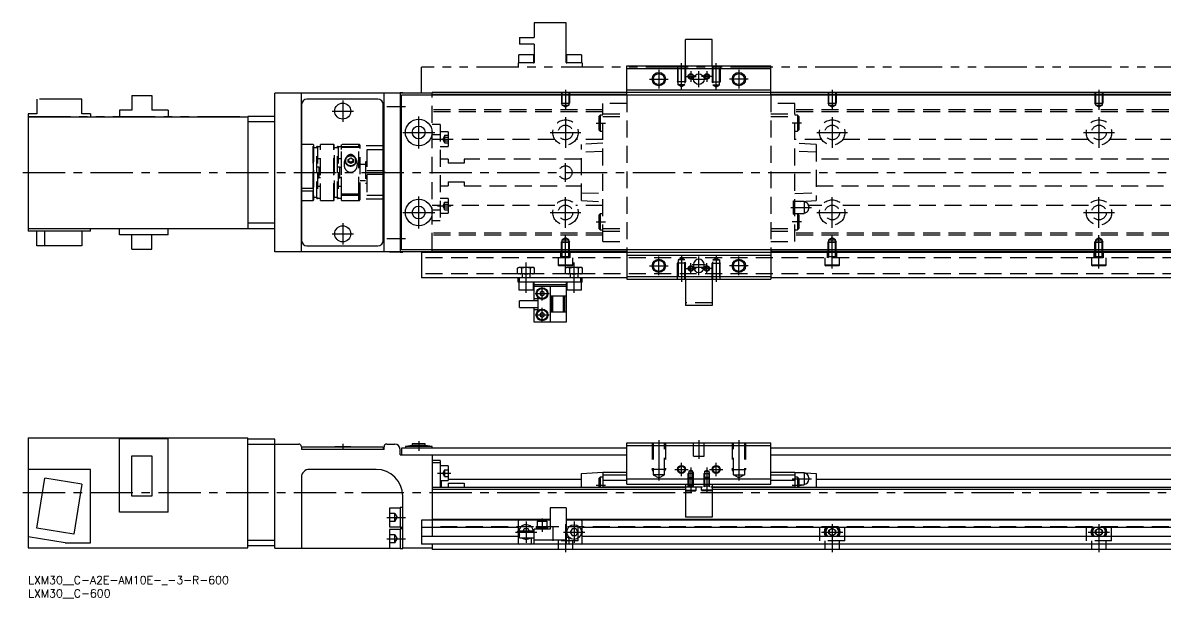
# Model space of a CAD drawing. Extents: x -2 to 854, y -18 to 197.
# Drawn here: x -2 to 426.2, y -18.3 to 197.4 of the extents above; entities that cross this region are included whole.
import ezdxf

# ---------------------------------------------------------------- set-up
doc = ezdxf.new("R2010")
doc.units = 0
doc.header["$LTSCALE"] = 0.5
for name, pattern in [('CENTER', [50.8, 31.75, -6.35, 6.35, -6.35]), ('DASHED', [19.05, 12.7, -6.35]), ('PHANTOM', [63.5, 31.75, -6.35, 6.35, -6.35, 6.35, -6.35])]:
    doc.linetypes.add(name, pattern=pattern)
for name, color, linetype in [('MSM_CENTER', 1, 'CENTER'), ('MSM_CONTINUOUS', 7, 'CONTINUOUS'), ('MSM_DASHED', 4, 'DASHED'), ('MSM_IMAGINARY', 6, 'PHANTOM'), ('MSM_NARROW', 5, 'CONTINUOUS'), ('MSM_PART_NUMBER', 7, 'CONTINUOUS')]:
    doc.layers.add(name, color=color, linetype=linetype)
doc.styles.get("Standard").update_dxf_attribs({"font": 'txt.shx', "height": 3, "bigfont": 'bigfont.shx'})

# ---------------------------------------------------------------- blocks, each defined once
blk = doc.blocks.new('*U8')
at = {"layer": 'MSM_PART_NUMBER'}
blk.add_text('LXM30__C-600', height=3, dxfattribs=at).set_placement((0, -18))
blk = doc.blocks.new('*U9')
at = {"layer": 'MSM_PART_NUMBER'}
blk.add_text('LXM30__C-A2E-AM10E-_-3-R-600', height=3, dxfattribs=at).set_placement((0, -13))

msp = doc.modelspace()

# ---------------------------------------------------------------- linework, layer by layer
at = {"layer": 'MSM_CENTER'}
for p, q in [((244.9, 172.39), (244.9, 182.3)), ((257.9, 172.39), (257.9, 182.3)), ((232.9, 176.3), (239.9, 176.3)), ((236.4, 179.8), (236.4, 172.8)), ((246.4, 177.3), (250.4, 177.3)), ((248.4, 179.3), (248.4, 175.3)), ((248.9, 176.3), (253.9, 176.3)), ((251.4, 173.3), (251.4, 179.3)), ((256.4, 177.3), (252.4, 177.3)), ((254.4, 179.3), (254.4, 175.3)), ((269.9, 176.3), (262.9, 176.3)), ((266.4, 179.8), (266.4, 172.8)), ((201.4, 172.3), (201.4, 164.79)), ((301.4, 172.3), (301.4, 164.79)), ((401.4, 172.3), (401.4, 164.79)), ((117.9, 168.3), (117.9, 160.3)), ((113.9, 164.3), (121.9, 164.3)), ((134.4, 166), (141.4, 166)), ((146.4, 150.3), (146.4, 162.3)), ((201.4, 162.05), (201.4, 150.55)), ((212.9, 159.8), (216.4, 159.8)), ((289.9, 159.8), (286.4, 159.8)), ((301.4, 162.05), (301.4, 150.55)), ((401.4, 162.05), (401.4, 150.55)), ((140.4, 156.3), (152.4, 156.3)), ((195.65, 156.3), (207.15, 156.3)), ((295.65, 156.3), (307.15, 156.3)), ((395.65, 156.3), (407.15, 156.3)), ((153.4, 153.85), (158.4, 153.85)), ((201.4, 137.8), (201.4, 144.8)), ((-2, 141.3), (764.4, 141.3)), ((146.4, 120.3), (146.4, 132.3)), ((153.4, 128.74), (158.4, 128.74)), ((201.4, 120.55), (201.4, 132.05)), ((301.4, 120.55), (301.4, 132.05)), ((401.4, 120.55), (401.4, 132.05)), ((140.4, 126.3), (152.4, 126.3)), ((195.65, 126.3), (207.15, 126.3)), ((285.9, 128.2), (293.6, 128.2)), ((295.65, 126.3), (307.15, 126.3)), ((395.65, 126.3), (407.15, 126.3)), ((117.9, 122.3), (117.9, 114.3)), ((212.9, 122.8), (216.4, 122.8)), ((289.9, 122.8), (286.4, 122.8)), ((113.9, 118.3), (121.9, 118.3)), ((134.4, 116.6), (141.4, 116.6)), ((201.4, 105.25), (201.4, 117.81)), ((301.4, 105.25), (301.4, 117.81)), ((401.4, 105.25), (401.4, 117.81)), ((186.65, 96.2), (186.65, 107.55)), ((204.65, 96.2), (204.65, 107.55)), ((236.4, 102.8), (236.4, 109.8)), ((244.9, 110.21), (244.9, 100.3)), ((248.4, 103.3), (248.4, 107.3)), ((251.4, 102.8), (251.4, 109.8)), ((254.4, 103.3), (254.4, 107.3)), ((257.9, 110.21), (257.9, 100.3)), ((266.4, 102.8), (266.4, 109.8)), ((232.9, 106.3), (239.9, 106.3)), ((246.4, 105.3), (250.4, 105.3)), ((248.9, 106.8), (253.9, 106.8)), ((248.9, 105.8), (253.9, 105.8)), ((256.4, 105.3), (252.4, 105.3)), ((269.9, 106.3), (262.9, 106.3)), ((192.65, 93.27), (192.65, 98.52)), ((190.02, 95.9), (195.27, 95.9)), ((192.65, 85.27), (192.65, 90.52)), ((190.02, 87.9), (195.27, 87.9)), ((117.9, 39.61), (117.9, 37.49)), ((146.4, 40.6), (146.4, 37)), ((236.4, 41), (236.4, 25.81)), ((251.4, 41), (251.4, 34)), ((266.4, 41), (266.4, 25.81)), ((242.4, 30), (247.4, 30)), ((244.9, 27.5), (244.9, 32.5)), ((248.4, 30.76), (248.4, 21.56)), ((254.4, 30.76), (254.4, 21.56)), ((255.4, 30), (260.4, 30)), ((257.9, 27.5), (257.9, 32.5)), ((153.4, 28.55), (158.4, 28.55)), ((286.4, 26.5), (293.6, 26.5)), ((212.9, 24.1), (216.4, 24.1)), ((286.4, 24.1), (289.9, 24.1)), ((-2, 21.3), (764.4, 21.3)), ((134.4, 12), (141.4, 12)), ((186.65, 10.5), (186.65, 2.5)), ((192.65, 11.6), (192.65, 6.6)), ((201.4, 9.5), (201.4, -1)), ((204.65, 10.5), (204.65, 2.5)), ((301.4, 9.5), (301.4, -1)), ((301.4, 9.5), (301.4, -1)), ((401.4, 9.5), (401.4, -1)), ((401.4, 9.5), (401.4, -1)), ((182.65, 6.5), (190.65, 6.5)), ((200.65, 6.5), (208.65, 6.5)), ((297.4, 6.5), (305.4, 6.5)), ((397.4, 6.5), (405.4, 6.5)), ((134.4, 4), (141.4, 4))]:
    msp.add_line(p, q, dxfattribs=at)
at = {"layer": 'MSM_CONTINUOUS'}
for p, q in [((224.4, 170.3), (224.4, 181.3)), ((224.4, 181.3), (278.4, 181.3)), ((224.4, 180.3), (278.4, 180.3)), ((278.4, 170.3), (278.4, 181.3)), ((151.4, 170.3), (151.4, 171.3)), ((751.4, 171.3), (151.4, 171.3)), ((224.4, 172.3), (278.4, 172.3)), ((151.4, 171), (92.4, 171)), ((92.4, 111.6), (92.4, 171)), ((102.4, 111.6), (102.4, 171)), ((131.1, 168.8), (104.5, 168.8)), ((133.4, 111.6), (133.4, 171)), ((135.4, 171.05), (135.4, 171)), ((139.4, 171.05), (135.4, 171.05)), ((140.4, 171.2), (139.4, 171.2)), ((139.4, 171.2), (139.4, 111.4)), ((139.9, 112.3), (139.9, 170.3)), ((761.9, 170.3), (139.9, 170.3)), ((140.4, 171.2), (140.4, 171)), ((224.4, 171.1), (151.4, 171.1)), ((224.4, 170.4), (151.4, 170.4)), ((751.4, 171.1), (278.4, 171.1)), ((751.4, 170.4), (278.4, 170.4)), ((102.5, 166.8), (102.5, 115.8)), ((133.1, 115.8), (133.1, 166.8)), ((82.4, 162), (0, 162)), ((0, 162), (0, 119.3)), ((82.4, 162.3), (82.4, 120.3)), ((92.4, 162.3), (82.4, 162.3)), ((92.4, 160.3), (82.4, 160.3)), ((102.4, 159.5), (102.5, 159.5)), ((133.1, 159.5), (133.4, 159.5)), ((102.5, 151.3), (102.4, 151.3)), ((133.4, 151.3), (133.1, 151.3)), ((133.4, 149.8), (133.1, 149.8)), ((133.4, 149.77), (133.1, 149.77)), ((133.1, 142.02), (133.4, 142.02)), ((133.4, 140.58), (133.1, 140.58)), ((133.4, 132.83), (133.1, 132.83)), ((133.4, 132.8), (133.1, 132.8)), ((102.5, 131.3), (102.4, 131.3)), ((133.4, 131.3), (133.1, 131.3)), ((0, 120.3), (92.4, 120.3)), ((23.4, 119.3), (23.4, 120.3)), ((34.2, 117.9), (34.2, 120.3)), ((52.5, 117.9), (52.5, 120.3)), ((92.4, 122.3), (82.4, 122.3)), ((102.5, 123.1), (102.4, 123.1)), ((133.4, 123.1), (133.1, 123.1)), ((23.4, 119.3), (0, 119.3)), ((3.3, 113.8), (3.3, 119.3)), ((6.27, 113.8), (6.27, 119.3)), ((20.1, 119.3), (20.1, 113.8)), ((52.5, 117.9), (34.2, 117.9)), ((38.87, 112.5), (38.87, 117.9)), ((46.32, 112.5), (46.32, 117.9)), ((20.1, 113.8), (3.3, 113.8)), ((38.87, 112.5), (46.32, 112.5)), ((151.4, 111.6), (92.4, 111.6)), ((104.5, 113.8), (131.1, 113.8)), ((135.4, 111.6), (135.4, 111.55)), ((135.4, 111.55), (139.4, 111.55)), ((139.4, 111.4), (140.4, 111.4)), ((761.9, 112.3), (139.9, 112.3)), ((140.4, 111.6), (140.4, 111.4)), ((151.4, 111.3), (151.4, 112.3)), ((224.4, 112.2), (151.4, 112.2)), ((224.4, 111.5), (151.4, 111.5)), ((224.4, 112.3), (224.4, 101.3)), ((278.4, 112.3), (278.4, 101.3)), ((751.4, 112.2), (278.4, 112.2)), ((751.4, 111.5), (278.4, 111.5)), ((755.4, 111.3), (147.4, 111.3)), ((147.4, 111.3), (147.4, 101.8)), ((224.4, 110.3), (278.4, 110.3)), ((249.4, 106.8), (249.4, 105.8)), ((253.4, 105.8), (253.4, 106.8)), ((224.4, 101.8), (147.4, 101.8)), ((183.65, 100.2), (183.65, 101.8)), ((207.65, 100.2), (183.65, 100.2)), ((183.9, 100.2), (183.9, 97.2)), ((184.15, 100.2), (184.15, 101.8)), ((189.4, 97.2), (189.4, 100.2)), ((189.65, 93.15), (189.65, 100.07)), ((201.65, 99.2), (189.65, 99.2)), ((201.65, 98.6), (189.65, 98.6)), ((195.65, 98.6), (195.65, 85.2)), ((201.65, 100.07), (201.65, 85.2)), ((201.9, 100.2), (201.9, 97.2)), ((207.15, 100.2), (207.15, 101.8)), ((207.4, 97.2), (207.4, 100.2)), ((207.65, 100.2), (207.65, 101.8)), ((224.4, 102.3), (278.4, 102.3)), ((224.4, 101.3), (278.4, 101.3)), ((246.4, 101.3), (246.4, 91.4)), ((256.4, 101.3), (256.4, 91.4)), ((755.4, 101.8), (278.4, 101.8)), ((189.4, 97.2), (183.9, 97.2)), ((192.65, 96.77), (191.9, 96.33)), ((191.9, 96.33), (191.9, 95.47)), ((191.9, 95.47), (192.65, 95.03)), ((193.4, 96.33), (192.65, 96.77)), ((192.65, 95.03), (193.4, 95.47)), ((193.4, 95.47), (193.4, 96.33)), ((201.65, 94.9), (195.65, 94.9)), ((196.15, 88.9), (196.15, 94.9)), ((196.65, 88.9), (196.65, 94.9)), ((200.65, 88.9), (200.65, 94.9)), ((201.15, 88.9), (201.15, 94.9)), ((207.4, 97.2), (201.9, 97.2)), ((191.15, 93.15), (184.15, 93.15)), ((184.15, 90.65), (184.15, 93.15)), ((184.15, 90.65), (191.15, 90.65)), ((191.15, 93.9), (189.65, 93.9)), ((189.65, 85.2), (189.65, 90.65)), ((191.15, 89.9), (191.15, 93.9)), ((256.4, 91.4), (246.4, 91.4)), ((189.65, 89.9), (191.15, 89.9)), ((192.65, 88.77), (191.9, 88.33)), ((191.9, 88.33), (191.9, 87.47)), ((191.9, 87.47), (192.65, 87.03)), ((193.4, 88.33), (192.65, 88.77)), ((192.65, 87.03), (193.4, 87.47)), ((193.4, 87.47), (193.4, 88.33)), ((201.65, 88.9), (195.65, 88.9)), ((201.65, 85.2), (189.65, 85.2)), ((0, 41.8), (82.4, 41.8)), ((0, 41.8), (0, 0.6)), ((52.5, 41.4), (34.2, 41.4)), ((34.2, 13.9), (34.2, 41.4)), ((52.5, 13.9), (52.5, 41.4)), ((82.4, 0.6), (82.4, 41.8)), ((92.4, 41.3), (82.4, 41.3)), ((92.4, 39.3), (82.4, 39.3)), ((92.4, 0.5), (92.4, 41.3)), ((92.4, 39.5), (101.4, 39.5)), ((114.9, 38.6), (120.9, 38.6)), ((114.9, 38.6), (114.9, 38.5)), ((120.9, 38.5), (120.9, 38.6)), ((134.4, 39.5), (137.4, 39.5)), ((144, 39), (141.4, 38.6)), ((141.4, 38.6), (141.4, 38)), ((151.4, 38.6), (141.4, 38.6)), ((144, 39.6), (144, 39)), ((148.8, 39.6), (144, 39.6)), ((148.8, 39), (144, 39)), ((148.8, 39), (148.8, 39.6)), ((151.4, 38.6), (148.8, 39)), ((151.4, 38), (151.4, 38.6)), ((224.4, 24.5), (224.4, 40)), ((224.4, 40), (278.4, 40)), ((224.4, 39), (278.4, 39)), ((278.4, 24.5), (278.4, 40)), ((38.87, 19.95), (38.87, 35.05)), ((38.87, 35.05), (46.32, 35.05)), ((46.32, 35.05), (46.32, 19.95)), ((102.4, 38.5), (102.4, 37.5)), ((133.4, 37.5), (102.4, 37.5)), ((102.5, 38.5), (102.5, 37.5)), ((102.5, 38.5), (133.1, 38.5)), ((133.1, 38.5), (133.1, 37.5)), ((133.4, 37.5), (133.4, 38.5)), ((139.4, 35.5), (139.4, 37.5)), ((139.4, 35.5), (224.4, 35.5)), ((139.9, 38), (139.9, 35.5)), ((224.4, 38), (139.9, 38)), ((151.4, 35.5), (151.4, 11)), ((761.9, 38), (278.4, 38)), ((278.4, 35.5), (762.4, 35.5)), ((130.4, 30), (105.4, 30)), ((154.4, 33.3), (151.4, 33.3)), ((154.4, 32.45), (151.4, 32.45)), ((154.4, 33.3), (154.4, 23.2)), ((157.4, 31.3), (154.4, 31.3)), ((157.4, 31.3), (157.4, 25.8)), ((23.4, 29.9), (0, 29.9)), ((3.3, 7.91), (6.27, 26.68)), ((20.1, 24.49), (6.27, 26.68)), ((23.4, 2.5), (23.4, 29.9)), ((102.4, 27), (102.4, 0.5)), ((154.4, 25.8), (157.4, 25.8)), ((154.9, 23.2), (154.9, 25.8)), ((157.4, 26.3), (207.4, 26.3)), ((207.4, 28.5), (215.4, 29)), ((207.4, 23.2), (207.4, 28.5)), ((214.4, 27.1), (213.9, 26.6)), ((213.9, 26.6), (213.9, 23.2)), ((215.4, 27.1), (214.4, 27.1)), ((214.4, 27.1), (214.4, 23.2)), ((215.4, 29), (224.4, 29)), ((215.4, 29), (215.4, 23.2)), ((215.4, 28), (224.4, 28)), ((215.4, 26), (224.4, 26)), ((224.4, 26.5), (278.4, 26.5)), ((278.4, 29), (287.4, 29)), ((278.4, 28), (287.4, 28)), ((278.4, 26), (287.4, 26)), ((287.4, 29), (295.4, 28.5)), ((287.4, 29), (287.4, 23.2)), ((290.85, 28.75), (287.4, 28.75)), ((288.4, 27.1), (287.4, 27.1)), ((288.9, 26.6), (288.4, 27.1)), ((288.4, 27.1), (288.4, 23.2)), ((288.9, 26.6), (288.9, 23.2)), ((290.85, 28.75), (290.85, 24.25)), ((292.6, 26.8), (292.6, 26.2)), ((295.4, 28.5), (295.4, 23.2)), ((295.4, 26.3), (751.4, 26.3)), ((20.1, 24.49), (17.13, 5.72)), ((246.4, 23.2), (151.4, 23.2)), ((246.4, 22.5), (151.4, 22.5)), ((157.4, 24.87), (163.4, 24.87)), ((157.4, 24.87), (157.4, 23.2)), ((163.4, 24.87), (163.4, 23.2)), ((215.4, 23.5), (246.4, 23.5)), ((224.4, 24.5), (278.4, 24.5)), ((246.4, 24.5), (246.4, 12.1)), ((256.4, 24.5), (256.4, 12.1)), ((256.4, 23.5), (287.4, 23.5)), ((751.4, 23.2), (256.4, 23.2)), ((751.4, 22.5), (256.4, 22.5)), ((288.9, 24.25), (290.85, 24.25)), ((46.32, 19.95), (38.87, 19.95)), ((140.4, 0.35), (140.4, 20)), ((52.5, 13.9), (34.2, 13.9)), ((139.4, 15.5), (135.4, 15.5)), ((135.4, 15.5), (135.4, 8.5)), ((140.4, 15.65), (139.4, 15.65)), ((139.4, 15.65), (139.4, 8.35)), ((195.65, 15.6), (195.65, 7.6)), ((201.65, 15.6), (195.65, 15.6)), ((201.65, 15.6), (201.65, 2)), ((195.65, 11), (147.4, 11)), ((147.4, 11), (147.4, 2)), ((195.65, 11.2), (151.4, 11.2)), ((195.65, 11), (151.4, 11)), ((183.65, 10.5), (183.65, 2.5)), ((190.45, 8.6), (190.45, 8.1)), ((190.45, 8.6), (194.85, 8.6)), ((190.75, 10.6), (190.75, 8.6)), ((190.75, 10.6), (194.55, 10.6)), ((194.55, 8.6), (194.55, 10.6)), ((194.85, 8.1), (194.85, 8.6)), ((450.65, 11.2), (201.65, 11.2)), ((450.65, 11), (201.65, 11)), ((450.65, 11), (201.65, 11)), ((207.65, 2.5), (207.65, 10.5)), ((256.4, 12.1), (246.4, 12.1)), ((13.82, 2.5), (0, 4.69)), ((17.13, 5.72), (3.3, 7.91)), ((135.4, 8.5), (139.4, 8.5)), ((139.4, 7.5), (135.4, 7.5)), ((135.4, 7.5), (135.4, 0.5)), ((139.4, 8.35), (140.4, 8.35)), ((140.4, 7.65), (139.4, 7.65)), ((139.4, 7.65), (139.4, 0.35)), ((183.65, 8.2), (147.4, 8.2)), ((183.65, 4.8), (147.4, 4.8)), ((183.47, 6.5), (183.65, 6.8)), ((183.65, 6.2), (183.47, 6.5)), ((189.65, 6.85), (184.15, 6.85)), ((184.15, 4.35), (184.15, 6.85)), ((184.15, 4.35), (189.65, 4.35)), ((185.93, 7.75), (185.41, 6.85)), ((187.37, 7.75), (185.93, 7.75)), ((187.89, 6.85), (187.37, 7.75)), ((195.65, 7.6), (189.65, 7.6)), ((189.65, 2), (189.65, 7.6)), ((190.45, 8.1), (194.85, 8.1)), ((190.65, 8.1), (190.65, 7.6)), ((194.65, 7.6), (194.65, 8.1)), ((201.65, 4.6), (202.15, 4.6)), ((203.93, 7.75), (203.21, 6.5)), ((203.21, 6.5), (203.93, 5.25)), ((205.37, 7.75), (203.93, 7.75)), ((203.93, 5.25), (205.37, 5.25)), ((206.09, 6.5), (205.37, 7.75)), ((205.37, 5.25), (206.09, 6.5)), ((207.83, 6.5), (207.61, 6.12)), ((438.65, 8.2), (207.65, 8.2)), ((207.65, 6.8), (207.83, 6.5)), ((438.65, 4.8), (207.65, 4.8)), ((300.15, 7.22), (301.4, 7.94)), ((300.15, 5.78), (300.15, 7.22)), ((301.4, 5.06), (300.15, 5.78)), ((301.4, 7.94), (302.65, 7.22)), ((302.65, 5.78), (301.4, 5.06)), ((302.65, 7.22), (302.65, 5.78)), ((400.15, 7.22), (401.4, 7.94)), ((400.15, 5.78), (400.15, 7.22)), ((401.4, 5.06), (400.15, 5.78)), ((401.4, 7.94), (402.65, 7.22)), ((402.65, 5.78), (401.4, 5.06)), ((402.65, 7.22), (402.65, 5.78)), ((0, 0.6), (82.4, 0.6)), ((13.82, 2.5), (23.4, 2.5)), ((92.4, 3.3), (82.4, 3.3)), ((92.4, 1.3), (82.4, 1.3)), ((92.4, 0.5), (139.4, 0.5)), ((139.4, 0.35), (140.4, 0.35)), ((151.4, 0.5), (140.4, 0.5)), ((755.4, 2), (147.4, 2)), ((751.4, 2), (151.4, 2)), ((151.4, 2), (151.4, 0)), ((751.4, 0), (151.4, 0)), ((188.65, 2.5), (188.65, 4.1)), ((189.65, 3.6), (201.65, 3.6)), ((202.65, 4.1), (202.65, 2.5))]:
    msp.add_line(p, q, dxfattribs=at)
for centre, radius in [((236.4, 176.3), 2.07), ((251.4, 176.3), 2), ((266.4, 176.3), 2.07), ((117.9, 164.3), 3), ((146.4, 156.3), 5), ((146.4, 156.3), 2.4), ((146.4, 126.3), 5), ((146.4, 126.3), 2.4), ((117.9, 118.3), 3), ((236.4, 106.3), 2.07), ((266.4, 106.3), 2.07), ((192.65, 95.9), 2.2), ((192.65, 95.9), 1.9), ((192.65, 87.9), 2.2), ((192.65, 87.9), 1.9), ((244.9, 30), 1.23), ((257.9, 30), 1.23), ((204.65, 6.5), 2.75)]:
    msp.add_circle(centre, radius, dxfattribs=at)
for centre, radius, start, end in [((104.5, 166.8), 2, 90, 180), ((131.1, 166.8), 2, 0, 90), ((104.5, 115.8), 2, 180, 270), ((131.1, 115.8), 2, 270, 0), ((251.4, 106.8), 2, 0, 180), ((251.4, 105.8), 2, 180, 0), ((101.4, 38.5), 1, 0, 90), ((134.4, 38.5), 1, 90, 180), ((137.4, 37.5), 2, 0, 90), ((105.4, 27), 3, 90, 180), ((130.4, 20), 10, 0, 90), ((290.85, 26.8), 1.75, 0, 90), ((290.85, 26.2), 1.75, 270, 0), ((184.15, 10.5), 0.5, 90, 180), ((186.65, 6.5), 2.75, 7.312, 204.62), ((207.15, 10.5), 0.5, 0, 90), ((186.65, 6.5), 2.75, 231.4273, 308.5727), ((189.15, 4.1), 0.5, 150, 180), ((189.22, 4.11), 0.429, 358.6925, 34.0177), ((202.15, 4.1), 0.501, 90.0618, 179.9383), ((202.15, 4.1), 0.5, 0, 90), ((301.4, 6.5), 3, 145.4819, 214.5181), ((301.4, 6.5), 2.75, 141.8165, 218.1835), ((301.4, 6.5), 2.45, 136.0622, 223.9379), ((301.4, 6.5), 1.25, 120, 240), ((301.4, 6.5), 1.25, 300, 60), ((301.4, 6.5), 2.45, 316.0622, 43.9378), ((301.4, 6.5), 2.75, 321.8165, 38.1835), ((301.4, 6.5), 3, 325.4819, 34.5181), ((401.4, 6.5), 3, 145.4819, 214.5181), ((401.4, 6.5), 2.75, 141.8165, 218.1835), ((401.4, 6.5), 2.45, 136.0622, 223.9379), ((401.4, 6.5), 1.25, 120, 240), ((401.4, 6.5), 1.25, 300, 60), ((401.4, 6.5), 2.45, 316.0622, 43.9378), ((401.4, 6.5), 2.75, 321.8165, 38.1835), ((401.4, 6.5), 3, 325.4819, 34.5181), ((184.15, 2.5), 0.5, 180, 270), ((188.15, 2.5), 0.5, 270, 0), ((203.15, 2.5), 0.5, 180, 270), ((207.15, 2.5), 0.5, 270, 360)]:
    msp.add_arc(centre, radius, start, end, dxfattribs=at)
at = {"layer": 'MSM_DASHED'}
for p, q in [((243.4, 181.3), (243.4, 175.3)), ((243.67, 174.1), (243.67, 181.3)), ((246.13, 181.3), (246.13, 174.1)), ((246.4, 181.3), (246.4, 175.3)), ((256.4, 181.3), (256.4, 175.3)), ((256.67, 181.3), (256.67, 174.1)), ((259.13, 174.1), (259.13, 181.3)), ((259.4, 181.3), (259.4, 175.3)), ((199.9, 171.3), (199.9, 167.3)), ((200.17, 166.5), (200.17, 171.3)), ((202.63, 171.3), (202.63, 166.5)), ((202.9, 171.3), (202.9, 167.3)), ((246.4, 175.3), (243.4, 175.3)), ((243.67, 174.83), (243.4, 175.3)), ((246.13, 174.1), (243.67, 174.1)), ((244.9, 173.39), (243.67, 174.1)), ((246.13, 174.1), (244.9, 173.39)), ((246.13, 174.83), (246.4, 175.3)), ((256.4, 175.3), (259.4, 175.3)), ((256.67, 174.83), (256.4, 175.3)), ((256.67, 174.1), (259.13, 174.1)), ((256.67, 174.1), (257.9, 173.39)), ((257.9, 173.39), (259.13, 174.1)), ((259.13, 174.83), (259.4, 175.3)), ((299.9, 171.3), (299.9, 167.3)), ((300.17, 166.5), (300.17, 171.3)), ((302.63, 171.3), (302.63, 166.5)), ((302.9, 171.3), (302.9, 167.3)), ((399.9, 171.3), (399.9, 167.3)), ((400.17, 166.5), (400.17, 171.3)), ((402.63, 171.3), (402.63, 166.5)), ((402.9, 171.3), (402.9, 167.3)), ((151.4, 112.3), (151.4, 170.3)), ((200.17, 166.83), (199.9, 167.3)), ((199.9, 167.3), (202.9, 167.3)), ((202.63, 166.83), (202.9, 167.3)), ((224.4, 167.2), (215.4, 167.2)), ((215.4, 115.4), (215.4, 167.2)), ((224.4, 170.3), (224.4, 112.3)), ((278.4, 170.3), (278.4, 112.3)), ((287.4, 167.2), (278.4, 167.2)), ((287.4, 115.4), (287.4, 167.2)), ((300.17, 166.83), (299.9, 167.3)), ((299.9, 167.3), (302.9, 167.3)), ((302.63, 166.83), (302.9, 167.3)), ((400.17, 166.83), (399.9, 167.3)), ((399.9, 167.3), (402.9, 167.3)), ((402.63, 166.83), (402.9, 167.3)), ((215.4, 164.75), (151.4, 164.75)), ((215.4, 164.05), (151.4, 164.05)), ((200.17, 166.5), (202.63, 166.5)), ((201.4, 165.79), (200.17, 166.5)), ((202.63, 166.5), (201.4, 165.79)), ((214.4, 162.8), (213.9, 162.3)), ((214.4, 162.8), (214.4, 156.8)), ((215.4, 162.8), (214.4, 162.8)), ((215.4, 163.25), (224.4, 163.25)), ((278.4, 163.25), (287.4, 163.25)), ((751.4, 164.75), (287.4, 164.75)), ((751.4, 164.05), (287.4, 164.05)), ((288.4, 162.8), (287.4, 162.8)), ((288.4, 162.8), (288.4, 156.8)), ((288.9, 162.3), (288.4, 162.8)), ((300.17, 166.5), (302.63, 166.5)), ((301.4, 165.79), (300.17, 166.5)), ((302.63, 166.5), (301.4, 165.79)), ((400.17, 166.5), (402.63, 166.5)), ((401.4, 165.79), (400.17, 166.5)), ((402.63, 166.5), (401.4, 165.79)), ((154.4, 159.3), (151.4, 159.3)), ((154.4, 159.3), (154.4, 123.3)), ((213.9, 162.3), (213.9, 157.3)), ((215.4, 162.25), (224.4, 162.25)), ((278.4, 162.25), (287.4, 162.25)), ((288.9, 162.3), (288.9, 157.3)), ((154.4, 155.43), (151.4, 155.43)), ((157.4, 156.6), (154.4, 156.6)), ((156.1, 155.1), (155.38, 153.85)), ((156.1, 155.3), (157.4, 155.3)), ((156.1, 155.3), (156.1, 152.41)), ((156.1, 154.58), (157.4, 154.58)), ((157.4, 156.6), (157.4, 151.1)), ((213.9, 157.3), (214.4, 156.8)), ((214.4, 156.8), (215.4, 156.8)), ((287.4, 156.8), (288.4, 156.8)), ((288.4, 156.8), (288.9, 157.3)), ((106.8, 151.8), (102.4, 151.8)), ((106.9, 151.7), (106.8, 151.8)), ((106.8, 135.24), (106.8, 151.8)), ((106.9, 151.7), (106.9, 130.9)), ((106.9, 150.55), (107, 150.66)), ((107, 131.94), (107, 150.66)), ((107, 150.66), (108.15, 150.66)), ((108.4, 151), (108.15, 151)), ((108.15, 131.6), (108.15, 151)), ((108.4, 151), (108.4, 131.6)), ((109.6, 150.95), (108.4, 150.95)), ((114.6, 151.8), (109.6, 151.8)), ((109.6, 130.8), (109.6, 151.8)), ((114.7, 151.7), (114.6, 151.8)), ((114.6, 130.8), (114.6, 151.8)), ((114.7, 130.9), (114.7, 151.7)), ((114.7, 150.55), (114.8, 150.66)), ((114.8, 131.94), (114.8, 150.66)), ((114.8, 150.66), (115.95, 150.66)), ((116.2, 151), (115.95, 151)), ((115.95, 131.6), (115.95, 151)), ((116.2, 151), (116.2, 131.6)), ((117.4, 150.95), (116.2, 150.95)), ((117.5, 151.8), (117.4, 151.7)), ((117.4, 130.9), (117.4, 151.7)), ((117.4, 150.89), (117.5, 150.98)), ((117.5, 150.64), (117.4, 150.55)), ((124, 151.8), (117.5, 151.8)), ((117.5, 150.98), (117.5, 151.8)), ((117.5, 150.98), (124, 150.98)), ((117.5, 133.34), (117.5, 150.64)), ((124, 150.64), (117.5, 150.64)), ((124, 150.98), (124, 151.8)), ((124, 133.34), (124, 150.64)), ((124.4, 131.2), (124.4, 151.4)), ((133.1, 151.3), (124.4, 151.3)), ((154.4, 153.68), (151.4, 153.68)), ((154.4, 151.1), (157.4, 151.1)), ((156.1, 152.6), (155.38, 153.85)), ((156.1, 153.13), (157.4, 153.13)), ((156.1, 152.41), (157.4, 152.41)), ((197.45, 153.66), (157.4, 153.66)), ((215.4, 153.66), (205.35, 153.66)), ((215.4, 152.3), (207.4, 151.77)), ((207.4, 130.83), (207.4, 151.77)), ((297.45, 153.66), (287.4, 153.66)), ((295.4, 151.77), (287.4, 152.3)), ((295.4, 151.77), (295.4, 130.83)), ((397.45, 153.66), (305.35, 153.66)), ((497.45, 153.66), (405.35, 153.66)), ((108.4, 146.5), (109.6, 146.5)), ((116.2, 146.5), (117.4, 146.5)), ((119.9, 146.22), (120.9, 146.75)), ((119.9, 145.18), (119.9, 146.22)), ((119.9, 146.16), (119.9, 146.22)), ((120.4, 145.38), (119.9, 145.64)), ((120.9, 146.75), (121.9, 146.22)), ((121.9, 145.64), (121.4, 145.38)), ((121.9, 146.22), (121.9, 145.18)), ((121.9, 146.22), (121.9, 146.16)), ((126.9, 149.8), (126.9, 132.8)), ((133.1, 149.8), (126.9, 149.8)), ((133.1, 149.77), (126.9, 149.77)), ((157.4, 146.3), (154.4, 146.3)), ((157.4, 146.3), (157.4, 144.8)), ((163.4, 146.3), (163.4, 144.8)), ((207.4, 146.3), (163.4, 146.3)), ((215.4, 149.16), (207.4, 148.9)), ((295.4, 148.9), (287.4, 149.16)), ((751.4, 146.3), (295.4, 146.3)), ((109, 143.3), (108.4, 143.3)), ((109, 143.3), (109, 139.3)), ((109.6, 143.2), (109, 143.2)), ((116.8, 143.3), (116.2, 143.3)), ((116.8, 139.3), (116.8, 143.3)), ((117.4, 143.2), (116.8, 143.2)), ((120.9, 144.65), (119.9, 145.18)), ((120.9, 145.12), (120.4, 145.38)), ((121.4, 145.38), (120.9, 145.12)), ((121.9, 145.18), (120.9, 144.65)), ((120.9, 145.12), (120.9, 144.65)), ((126.4, 144.3), (124.4, 144.3)), ((126.4, 145.3), (126.4, 137.3)), ((126.9, 145.3), (126.4, 145.3)), ((126.9, 142.02), (133.1, 142.02)), ((163.4, 144.8), (157.4, 144.8)), ((108.4, 139.3), (109, 139.3)), ((109, 139.4), (109.6, 139.4)), ((116.2, 139.3), (116.8, 139.3)), ((116.8, 139.4), (117.4, 139.4)), ((124.4, 138.3), (126.4, 138.3)), ((126.4, 137.3), (126.9, 137.3)), ((133.1, 140.58), (126.9, 140.58)), ((133.9, 141.3), (133.4, 141.3)), ((157.4, 137.8), (163.4, 137.8)), ((157.4, 137.8), (157.4, 136.3)), ((163.4, 137.8), (163.4, 136.3)), ((106.8, 135.24), (102.4, 135.24)), ((102.4, 134.45), (106.8, 134.45)), ((106.9, 135.3), (106.8, 135.24)), ((106.8, 134.45), (106.9, 134.51)), ((106.8, 130.8), (106.8, 134.45)), ((109.6, 136.1), (108.4, 136.1)), ((117.4, 136.1), (116.2, 136.1)), ((117.4, 133.42), (117.5, 133.34)), ((117.5, 132.73), (117.4, 132.81)), ((117.5, 133.34), (124, 133.34)), ((126.9, 132.83), (133.1, 132.83)), ((126.9, 132.8), (133.1, 132.8)), ((154.4, 136.3), (157.4, 136.3)), ((163.4, 136.3), (207.4, 136.3)), ((207.4, 133.7), (215.4, 133.44)), ((287.4, 133.44), (295.4, 133.7)), ((295.4, 136.3), (751.4, 136.3)), ((102.4, 130.8), (106.8, 130.8)), ((106.8, 130.8), (106.9, 130.9)), ((107, 131.94), (106.9, 132.05)), ((108.15, 131.94), (107, 131.94)), ((108.15, 131.6), (108.4, 131.6)), ((108.4, 131.65), (109.6, 131.65)), ((109.6, 130.8), (114.6, 130.8)), ((114.6, 130.8), (114.7, 130.9)), ((114.8, 131.94), (114.7, 132.05)), ((115.95, 131.94), (114.8, 131.94)), ((115.95, 131.6), (116.2, 131.6)), ((116.2, 131.65), (117.4, 131.65)), ((117.4, 130.9), (117.5, 130.8)), ((124, 132.73), (117.5, 132.73)), ((117.5, 130.8), (117.5, 132.73)), ((117.5, 130.8), (124, 130.8)), ((124, 130.8), (124, 132.73)), ((133.1, 131.3), (124.4, 131.3)), ((154.4, 128.92), (151.4, 128.92)), ((157.4, 131.49), (154.4, 131.49)), ((156.1, 129.99), (155.38, 128.74)), ((156.1, 127.49), (155.38, 128.74)), ((156.1, 130.19), (157.4, 130.19)), ((156.1, 127.3), (156.1, 130.19)), ((156.1, 129.47), (157.4, 129.47)), ((157.4, 131.49), (157.4, 125.99)), ((197.45, 128.94), (157.4, 128.94)), ((215.4, 128.94), (205.35, 128.94)), ((207.4, 130.83), (215.4, 130.3)), ((286.9, 130.7), (287.4, 130.7)), ((286.9, 125.7), (286.9, 130.7)), ((287.4, 129.7), (286.9, 129.7)), ((290.85, 130.45), (287.4, 130.45)), ((289.66, 130.45), (295.4, 130.83)), ((290.85, 130.45), (290.85, 125.95)), ((297.45, 128.94), (292.54, 128.94)), ((292.6, 128.5), (292.6, 127.9)), ((397.45, 128.94), (305.35, 128.94)), ((497.45, 128.94), (405.35, 128.94)), ((154.4, 127.17), (151.4, 127.17)), ((154.4, 125.99), (157.4, 125.99)), ((156.1, 128.02), (157.4, 128.02)), ((156.1, 127.3), (157.4, 127.3)), ((214.4, 125.8), (213.9, 125.3)), ((213.9, 125.3), (213.9, 120.3)), ((215.4, 125.8), (214.4, 125.8)), ((214.4, 125.8), (214.4, 119.8)), ((286.9, 126.7), (287.4, 126.7)), ((286.9, 125.7), (287.4, 125.7)), ((287.4, 125.95), (290.85, 125.95)), ((288.4, 125.8), (287.4, 125.8)), ((288.9, 125.3), (288.4, 125.8)), ((288.4, 125.8), (288.4, 119.8)), ((288.9, 125.3), (288.9, 120.3)), ((151.4, 123.3), (154.4, 123.3)), ((213.9, 120.3), (214.4, 119.8)), ((215.4, 120.35), (224.4, 120.35)), ((278.4, 120.35), (287.4, 120.35)), ((288.4, 119.8), (288.9, 120.3)), ((215.4, 118.55), (151.4, 118.55)), ((215.4, 117.85), (151.4, 117.85)), ((200.17, 115.77), (199.9, 115.3)), ((201.4, 116.81), (200.17, 116.1)), ((200.17, 116.1), (202.63, 116.1)), ((200.17, 109.77), (200.17, 116.1)), ((202.63, 116.1), (201.4, 116.81)), ((202.63, 109.77), (202.63, 116.1)), ((202.63, 115.77), (202.9, 115.3)), ((214.4, 119.8), (215.4, 119.8)), ((215.4, 119.35), (224.4, 119.35)), ((278.4, 119.35), (287.4, 119.35)), ((287.4, 119.8), (288.4, 119.8)), ((751.4, 118.55), (287.4, 118.55)), ((751.4, 117.85), (287.4, 117.85)), ((300.17, 115.77), (299.9, 115.3)), ((301.4, 116.81), (300.17, 116.1)), ((300.17, 116.1), (302.63, 116.1)), ((300.17, 109.77), (300.17, 116.1)), ((302.63, 116.1), (301.4, 116.81)), ((302.63, 109.77), (302.63, 116.1)), ((302.63, 115.77), (302.9, 115.3)), ((400.17, 115.77), (399.9, 115.3)), ((401.4, 116.81), (400.17, 116.1)), ((400.17, 116.1), (402.63, 116.1)), ((400.17, 109.77), (400.17, 116.1)), ((402.63, 116.1), (401.4, 116.81)), ((402.63, 109.77), (402.63, 116.1)), ((402.63, 115.77), (402.9, 115.3)), ((199.9, 115.3), (202.9, 115.3)), ((199.9, 115.03), (200.17, 115.3)), ((199.9, 109.3), (199.9, 115.3)), ((202.9, 115.03), (199.9, 115.03)), ((202.9, 115.03), (202.63, 115.3)), ((202.9, 109.3), (202.9, 115.3)), ((215.4, 115.4), (224.4, 115.4)), ((278.4, 115.4), (287.4, 115.4)), ((299.9, 115.3), (302.9, 115.3)), ((299.9, 115.03), (300.17, 115.3)), ((299.9, 109.3), (299.9, 115.3)), ((302.9, 115.03), (299.9, 115.03)), ((302.9, 115.03), (302.63, 115.3)), ((302.9, 109.3), (302.9, 115.3)), ((399.9, 115.3), (402.9, 115.3)), ((399.9, 115.03), (400.17, 115.3)), ((399.9, 109.3), (399.9, 115.3)), ((402.9, 115.03), (399.9, 115.03)), ((402.9, 115.03), (402.63, 115.3)), ((402.9, 109.3), (402.9, 115.3)), ((755.4, 109.3), (147.4, 109.3)), ((198.65, 109.3), (198.65, 106.6)), ((199.65, 109.3), (199.65, 111.3)), ((199.9, 109.3), (200.17, 109.77)), ((199.9, 109.77), (202.9, 109.77)), ((202.9, 109.3), (202.63, 109.77)), ((203.15, 109.3), (203.15, 111.3)), ((204.15, 106.6), (204.15, 109.3)), ((243.67, 107.77), (243.4, 107.3)), ((246.4, 107.3), (243.4, 107.3)), ((243.4, 101.3), (243.4, 107.3)), ((244.9, 109.21), (243.67, 108.5)), ((243.67, 108.5), (243.67, 101.3)), ((246.13, 108.5), (243.67, 108.5)), ((246.13, 108.5), (244.9, 109.21)), ((246.13, 101.3), (246.13, 108.5)), ((246.13, 107.77), (246.4, 107.3)), ((246.4, 101.3), (246.4, 107.3)), ((256.67, 107.77), (256.4, 107.3)), ((256.4, 101.3), (256.4, 107.3)), ((256.4, 107.3), (259.4, 107.3)), ((256.67, 108.5), (257.9, 109.21)), ((256.67, 101.3), (256.67, 108.5)), ((256.67, 108.5), (259.13, 108.5)), ((257.9, 109.21), (259.13, 108.5)), ((259.13, 108.5), (259.13, 101.3)), ((259.13, 107.77), (259.4, 107.3)), ((259.4, 101.3), (259.4, 107.3)), ((298.65, 109.3), (298.65, 106.6)), ((299.65, 109.3), (299.65, 111.3)), ((299.9, 109.3), (300.17, 109.77)), ((299.9, 109.77), (302.9, 109.77)), ((302.9, 109.3), (302.63, 109.77)), ((303.15, 109.3), (303.15, 111.3)), ((304.15, 106.6), (304.15, 109.3)), ((398.65, 109.3), (398.65, 106.6)), ((399.65, 109.3), (399.65, 111.3)), ((399.9, 109.3), (400.17, 109.77)), ((399.9, 109.77), (402.9, 109.77)), ((402.9, 109.3), (402.63, 109.77)), ((403.15, 109.3), (403.15, 111.3)), ((404.15, 106.6), (404.15, 109.3)), ((755.4, 103.3), (147.4, 103.3)), ((183.9, 105.7), (183.47, 105.45)), ((183.47, 103.55), (183.47, 105.45)), ((183.47, 103.55), (183.9, 103.3)), ((183.47, 103.55), (184.27, 103.3)), ((189.4, 105.7), (183.9, 105.7)), ((189.4, 103.3), (183.9, 103.3)), ((185.06, 105.45), (184.27, 105.7)), ((185.06, 103.55), (185.06, 105.45)), ((185.15, 103.3), (185.15, 101.8)), ((188.15, 101.8), (188.15, 103.3)), ((188.24, 103.55), (188.24, 105.45)), ((188.24, 103.55), (189.03, 103.3)), ((189.83, 105.45), (189.03, 105.7)), ((189.83, 105.45), (189.4, 105.7)), ((189.4, 103.3), (189.83, 103.55)), ((189.83, 103.55), (189.83, 105.45)), ((198.65, 106.6), (198.95, 106.3)), ((204.15, 106.6), (198.65, 106.6)), ((203.85, 106.3), (198.95, 106.3)), ((201.9, 105.7), (201.47, 105.45)), ((201.47, 103.55), (201.47, 105.45)), ((201.47, 103.55), (201.9, 103.3)), ((201.47, 103.55), (202.27, 103.3)), ((207.4, 105.7), (201.9, 105.7)), ((207.4, 103.3), (201.9, 103.3)), ((203.06, 105.45), (202.27, 105.7)), ((203.06, 103.55), (203.06, 105.45)), ((203.15, 103.3), (203.15, 101.8)), ((203.85, 106.3), (204.15, 106.6)), ((206.15, 101.8), (206.15, 103.3)), ((206.24, 103.55), (206.24, 105.45)), ((206.24, 103.55), (207.03, 103.3)), ((207.83, 105.45), (207.03, 105.7)), ((207.83, 105.45), (207.4, 105.7)), ((207.4, 103.3), (207.83, 103.55)), ((207.83, 103.55), (207.83, 105.45)), ((298.65, 106.6), (298.95, 106.3)), ((304.15, 106.6), (298.65, 106.6)), ((303.85, 106.3), (298.95, 106.3)), ((303.85, 106.3), (304.15, 106.6)), ((398.65, 106.6), (398.95, 106.3)), ((404.15, 106.6), (398.65, 106.6)), ((403.85, 106.3), (398.95, 106.3)), ((403.85, 106.3), (404.15, 106.6)), ((256.4, 92.4), (246.4, 92.4)), ((233.9, 40), (233.9, 30)), ((234.33, 40), (234.33, 28)), ((238.47, 28), (238.47, 40)), ((238.9, 40), (238.9, 30)), ((249.4, 35), (249.4, 40)), ((253.4, 35), (253.4, 40)), ((263.9, 40), (263.9, 30)), ((264.33, 28), (264.33, 40)), ((268.47, 40), (268.47, 28)), ((268.9, 40), (268.9, 30)), ((249.4, 35), (253.4, 35)), ((238.9, 30), (233.9, 30)), ((234.33, 29.25), (233.9, 30)), ((238.47, 29.25), (238.9, 30)), ((263.9, 30), (268.9, 30)), ((264.33, 29.25), (263.9, 30)), ((268.47, 29.25), (268.9, 30)), ((156.1, 29.8), (155.38, 28.55)), ((156.1, 27.3), (155.38, 28.55)), ((156.1, 29.8), (157.4, 29.8)), ((156.1, 29.8), (156.1, 27.3)), ((156.1, 28.55), (157.4, 28.55)), ((156.1, 27.3), (157.4, 27.3)), ((238.47, 28), (234.33, 28)), ((234.33, 28), (236.4, 26.81)), ((236.4, 26.81), (238.47, 28)), ((247.62, 28.87), (247.4, 28.5)), ((249.4, 28.5), (247.4, 28.5)), ((247.4, 23.5), (247.4, 28.5)), ((247.65, 27), (247.4, 26.75)), ((247.4, 26.75), (249.4, 26.75)), ((248.4, 29.76), (247.62, 29.31)), ((249.18, 29.31), (247.62, 29.31)), ((247.62, 29.31), (247.62, 23.87)), ((247.65, 27), (249.15, 27)), ((249.18, 29.31), (248.4, 29.76)), ((249.4, 26.75), (249.15, 27)), ((249.18, 23.87), (249.18, 29.31)), ((249.18, 28.87), (249.4, 28.5)), ((249.4, 23.5), (249.4, 28.5)), ((253.62, 28.87), (253.4, 28.5)), ((253.4, 23.5), (253.4, 28.5)), ((253.4, 28.5), (255.4, 28.5)), ((253.4, 26.75), (253.65, 27)), ((255.4, 26.75), (253.4, 26.75)), ((253.62, 29.31), (254.4, 29.76)), ((253.62, 29.31), (255.18, 29.31)), ((253.62, 23.87), (253.62, 29.31)), ((255.15, 27), (253.65, 27)), ((254.4, 29.76), (255.18, 29.31)), ((255.15, 27), (255.4, 26.75)), ((255.18, 29.31), (255.18, 23.87)), ((255.18, 28.87), (255.4, 28.5)), ((255.4, 23.5), (255.4, 28.5)), ((264.33, 28), (268.47, 28)), ((266.4, 26.81), (264.33, 28)), ((268.47, 28), (266.4, 26.81)), ((246.4, 23.5), (256.4, 23.5)), ((246.4, 22.2), (250.4, 22.2)), ((246.4, 22.2), (246.6, 22)), ((246.6, 22), (250.2, 22)), ((247.62, 23.87), (247.4, 23.5)), ((249.4, 23.87), (247.4, 23.87)), ((249.18, 23.87), (249.4, 23.5)), ((250.2, 22), (250.4, 22.2)), ((250.4, 22.2), (250.4, 23.5)), ((252.4, 22.2), (252.4, 23.5)), ((256.4, 22.2), (252.4, 22.2)), ((252.6, 22), (252.4, 22.2)), ((256.2, 22), (252.6, 22)), ((253.62, 23.87), (253.4, 23.5)), ((253.4, 23.87), (255.4, 23.87)), ((255.18, 23.87), (255.4, 23.5)), ((256.4, 22.2), (256.2, 22)), ((137.4, 13.5), (135.4, 13.5)), ((137.4, 10.5), (137.4, 13.5)), ((137.4, 13.5), (138.27, 12)), ((137.4, 10.5), (135.4, 10.5)), ((137.4, 10.5), (138.27, 12)), ((151.4, 11), (151.4, 2)), ((137.4, 5.5), (135.4, 5.5)), ((137.4, 2.5), (137.4, 5.5)), ((137.4, 5.5), (138.27, 4)), ((751.4, 8.5), (151.4, 8.5)), ((196.65, 8.5), (196.65, 3.2)), ((206.15, 3.2), (206.15, 8.5)), ((296.65, 8.5), (296.65, 3.2)), ((306.15, 3.2), (306.15, 8.5)), ((396.65, 8.5), (396.65, 3.2)), ((406.15, 3.2), (406.15, 8.5)), ((137.4, 2.5), (135.4, 2.5)), ((137.4, 2.5), (138.27, 4)), ((206.15, 3.2), (196.65, 3.2)), ((198.65, 3.2), (198.65, 0)), ((204.15, 0), (204.15, 3.2)), ((306.15, 3.2), (296.65, 3.2)), ((298.65, 3.2), (298.65, 0)), ((304.15, 0), (304.15, 3.2)), ((406.15, 3.2), (396.65, 3.2)), ((398.65, 3.2), (398.65, 0)), ((404.15, 0), (404.15, 3.2))]:
    msp.add_line(p, q, dxfattribs=at)
for centre, radius in [((248.4, 177.3), 1), ((248.4, 177.3), 0.784), ((254.4, 177.3), 1), ((254.4, 177.3), 0.784), ((201.4, 156.3), 4.75), ((201.4, 156.3), 2.75), ((301.4, 156.3), 4.75), ((301.4, 156.3), 2.75), ((401.4, 156.3), 4.75), ((401.4, 156.3), 2.75), ((201.4, 141.3), 2.5), ((201.4, 126.3), 4.75), ((201.4, 126.3), 2.75), ((301.4, 126.3), 4.75), ((301.4, 126.3), 2.75), ((401.4, 126.3), 4.75), ((401.4, 126.3), 2.75), ((248.4, 105.3), 1), ((248.4, 105.3), 0.784), ((254.4, 105.3), 1), ((254.4, 105.3), 0.784)]:
    msp.add_circle(centre, radius, dxfattribs=at)
for centre, radius, start, end in [((124, 151.4), 0.4, 360, 90), ((124.01, 150.59), 0.388, 3.6691, 91.9187), ((124.02, 150.26), 0.383, 3.0298, 92.5605), ((122.57, 144.39), 4.17, 160.0888, 196.644), ((122.5, 144.56), 4.05, 131.1811, 162.0231), ((120.9, 145.97), 2.26, 184.0872, 355.9128), ((120.69, 145.68), 1.77, 116.3818, 199.8578), ((120.9, 146.45), 1.57, 47.0289, 132.8208), ((120.9, 145.4), 2.45, 64.0492, 115.8005), ((120.9, 145.05), 2.44, 65.833, 114.2666), ((120.8, 146.18), 0.895, 181.1898, 243.8074), ((121, 146.18), 0.895, 296.1926, 358.8102), ((121.11, 145.68), 1.77, 340.2418, 63.7178), ((119.3, 144.55), 4.05, 17.9887, 48.7174), ((119.23, 144.39), 4.17, 343.356, 19.9112), ((121.08, 143.93), 2.61, 196.4132, 241.8776), ((120.84, 145.88), 1.99, 203.7986, 250.5489), ((120.9, 143.64), 2.27, 242.4898, 300.4164), ((120.9, 146.75), 2.84, 255.252, 284.8476), ((120.9, 146.35), 1.09, 242.6465, 297.3535), ((120.96, 145.88), 1.99, 289.5508, 336.301), ((120.71, 143.94), 2.62, 300.7709, 343.5463), ((124.04, 133.71), 0.367, 264.3775, 352.1645), ((124.03, 133.1), 0.375, 265.4296, 351.1121), ((124, 131.2), 0.4, 270, 0), ((290.85, 128.5), 1.75, 0, 90), ((290.85, 127.9), 1.75, 270, 0), ((184.45, 103.72), 1.99, 95.1303, 119.2549), ((184.11, 105.23), 1.94, 274.8223, 299.564), ((186.65, 100.45), 5.25, 72.4118, 107.5882), ((186.65, 108.55), 5.25, 252.4118, 287.5882), ((189.1, 104.08), 1.62, 92.3042, 122.0803), ((188.78, 105.53), 2.24, 276.5184, 297.8679), ((202.45, 103.72), 1.99, 95.1303, 119.2549), ((202.11, 105.23), 1.94, 274.8223, 299.564), ((204.65, 100.45), 5.25, 72.4118, 107.5882), ((204.65, 108.55), 5.25, 252.4118, 287.5882), ((207.1, 104.08), 1.62, 92.3042, 122.0803), ((206.78, 105.53), 2.24, 276.5184, 297.8679)]:
    msp.add_arc(centre, radius, start, end, dxfattribs=at)
at = {"layer": 'MSM_IMAGINARY'}
for p, q in [((189.65, 197.4), (189.65, 191.95)), ((201.65, 197.4), (189.65, 197.4)), ((201.65, 182.53), (201.65, 197.4)), ((184.15, 191.95), (189.65, 191.95)), ((184.15, 191.95), (184.15, 189.45)), ((189.65, 189.45), (184.15, 189.45)), ((189.65, 189.45), (189.65, 182.53)), ((256.4, 191.2), (246.4, 191.2)), ((246.4, 181.3), (246.4, 191.2)), ((256.4, 181.3), (256.4, 191.2)), ((183.9, 182.4), (183.9, 185.4)), ((189.4, 185.4), (183.9, 185.4)), ((189.4, 185.4), (189.4, 182.4)), ((201.9, 182.4), (201.9, 185.4)), ((207.4, 185.4), (201.9, 185.4)), ((207.4, 185.4), (207.4, 182.4)), ((147.4, 171.3), (147.4, 180.8)), ((755.4, 180.8), (147.4, 180.8)), ((183.65, 182.4), (183.65, 180.8)), ((189.4, 182.4), (183.65, 182.4)), ((207.65, 182.4), (201.9, 182.4)), ((207.65, 182.4), (207.65, 180.8)), ((3.3, 168.8), (3.3, 163.3)), ((20.1, 168.8), (3.3, 168.8)), ((20.1, 163.3), (20.1, 168.8)), ((38.87, 170.1), (38.87, 164.7)), ((38.87, 170.1), (46.32, 170.1)), ((46.32, 170.1), (46.32, 164.7)), ((0, 163.3), (0, 162)), ((3.3, 163.3), (0, 163.3)), ((23.4, 163.3), (20.1, 163.3)), ((23.4, 163.3), (23.4, 162.3)), ((34.2, 164.7), (34.2, 162.3)), ((38.87, 164.7), (34.2, 164.7)), ((52.5, 164.7), (46.32, 164.7)), ((52.5, 164.7), (52.5, 162.3)), ((0, 162.3), (82.4, 162.3))]:
    msp.add_line(p, q, dxfattribs=at)
for centre, radius, start, end in [((189.43, 182.88), 0.474, 266.4223, 284.1584), ((189.54, 182.53), 0.114, 274.8157, 0.7579), ((201.76, 182.53), 0.114, 179.9395, 231.0289), ((201.87, 182.81), 0.411, 243.6276, 273.5549)]:
    msp.add_arc(centre, radius, start, end, dxfattribs=at)
at = {"layer": 'MSM_NARROW'}
for centre, radius in [((236.4, 176.3), 2.5), ((266.4, 176.3), 2.5), ((236.4, 106.3), 2.5), ((266.4, 106.3), 2.5), ((244.9, 30), 1.5), ((257.9, 30), 1.5)]:
    msp.add_circle(centre, radius, dxfattribs=at)

# ---------------------------------------------------------------- block references
at = {"layer": 'MSM_CONTINUOUS'}
for name in ['*U9', '*U8']:
    msp.add_blockref(name, (0, 0), dxfattribs=at)

doc.saveas('drawing.dxf')
